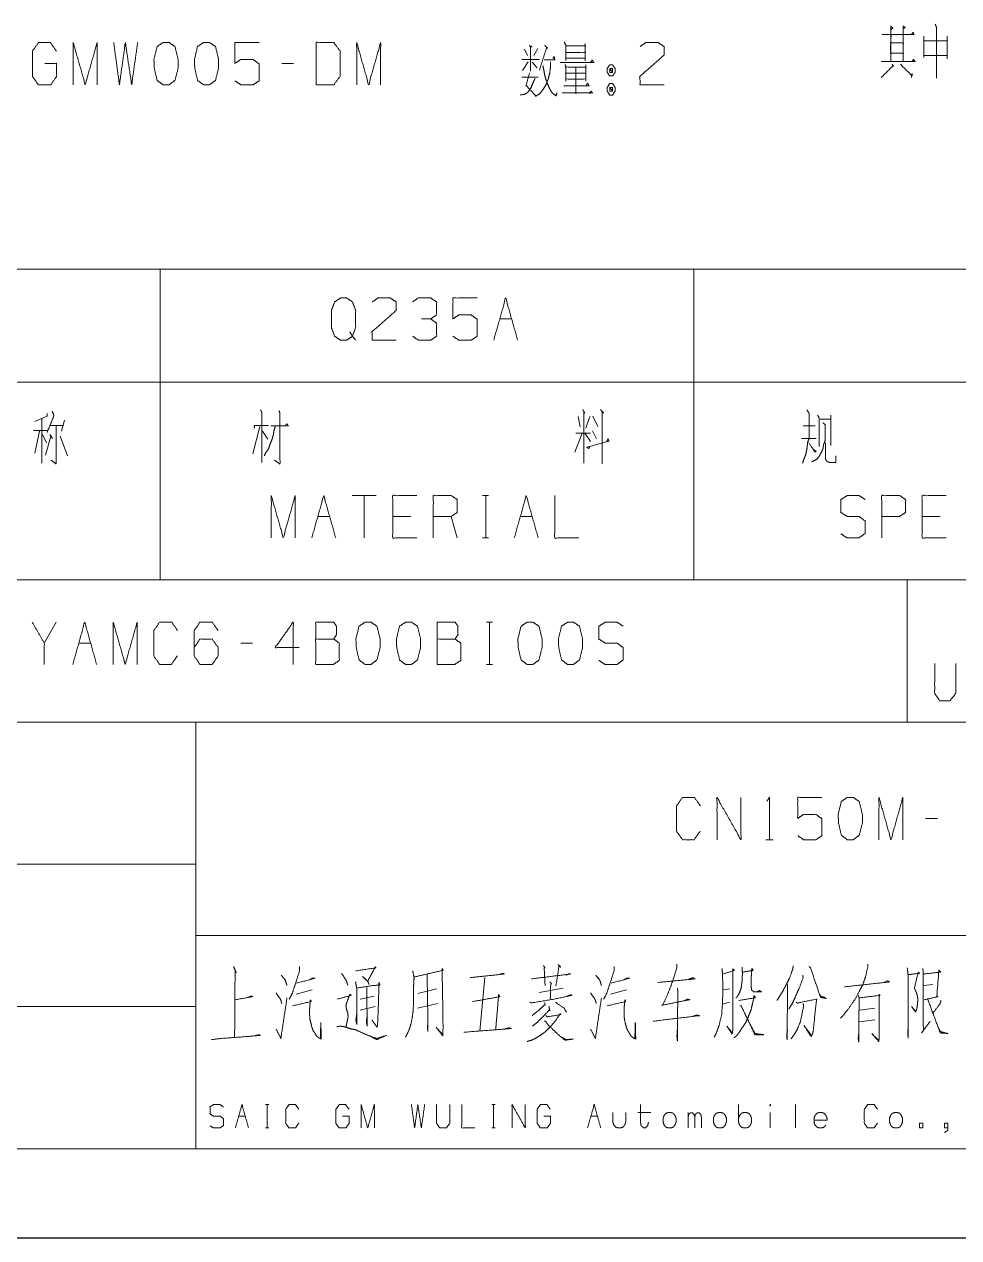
# Model space of a CAD drawing. Header units: millimetres. Extents: x 2210 to 79821, y -19430 to 2344.
# Drawn here: x 12582 to 12634.6, y 1492.8 to 1561.1 of the extents above; entities that cross this region are included whole.
import ezdxf

# ---------------------------------------------------------------- set-up
doc = ezdxf.new("R2010")
doc.units = ezdxf.units.MM
doc.layers.add('101', color=7, linetype='Continuous', true_color=0xffffff)

msp = doc.modelspace()

# ---------------------------------------------------------------- linework, layer by layer
msp.add_line((2209.782, 1492.822), (13049.157, 1492.822))
at = {"layer": '101', "color": 72, "linetype": 'Continuous', "lineweight": 18}
for p, q in [((12610.163, 1559.66), (12610.322, 1559.31)), ((12610.905, 1559.71), (12610.676, 1559.31)), ((12597.176, 1558.86), (12596.504, 1558.86)), ((12610.357, 1558.96), (12610.039, 1558.46)), ((12610.587, 1558.935), (12610.87, 1558.61)), ((12610.004, 1558.085), (12610.923, 1558.085)), ((12549.674, 1547.284), (12589.674, 1547.284)), ((12589.674, 1547.284), (12589.674, 1540.934)), ((12589.674, 1547.284), (12619.674, 1547.284)), ((12619.674, 1547.284), (12619.674, 1540.934)), ((12619.674, 1547.284), (12644.674, 1547.284)), ((12608.761, 1544.497), (12609.432, 1544.497)), ((12549.674, 1540.934), (12589.674, 1540.934)), ((12589.674, 1540.934), (12589.674, 1529.822)), ((12589.674, 1540.934), (12619.674, 1540.934)), ((12619.674, 1540.934), (12619.674, 1529.822)), ((12619.674, 1540.934), (12644.674, 1540.934)), ((12583.028, 1538.897), (12583.028, 1536.372)), ((12613.168, 1538.997), (12613.292, 1538.422)), ((12613.822, 1538.997), (12613.61, 1538.347)), ((12613.999, 1539.022), (12614.282, 1538.447)), ((12627.376, 1539.072), (12627.376, 1537.372)), ((12582.551, 1538.222), (12583.311, 1538.222)), ((12583.452, 1538.497), (12584.23, 1538.497)), ((12584.301, 1538.797), (12584.124, 1538.172)), ((12595.275, 1538.447), (12594.886, 1536.897)), ((12613.981, 1538.197), (12614.193, 1537.747)), ((12625.821, 1538.472), (12626.493, 1538.472)), ((12626.775, 1538.847), (12627.376, 1538.847)), ((12582.887, 1538.172), (12582.622, 1536.947)), ((12583.064, 1537.997), (12583.276, 1537.522)), ((12583.541, 1537.947), (12583.223, 1536.822)), ((12583.47, 1537.997), (12583.612, 1537.772)), ((12584.053, 1537.897), (12584.46, 1536.797)), ((12595.416, 1538.172), (12595.716, 1537.722)), ((12613.398, 1538.072), (12612.991, 1536.997)), ((12613.045, 1538.072), (12613.858, 1538.072)), ((12613.539, 1538.072), (12613.858, 1537.597)), ((12625.733, 1537.772), (12626.546, 1537.772)), ((12601.817, 1534.559), (12600.474, 1534.559)), ((12601.145, 1534.559), (12601.145, 1532.184)), ((12607.798, 1534.559), (12608.134, 1534.559)), ((12607.975, 1534.559), (12607.975, 1532.184)), ((12598.533, 1533.384), (12599.205, 1533.384)), ((12603.758, 1533.384), (12602.75, 1533.384)), ((12606.37, 1532.184), (12606.034, 1533.384)), ((12609.915, 1533.384), (12610.587, 1533.384)), ((12633.52, 1533.384), (12632.513, 1533.384)), ((12607.798, 1532.184), (12608.134, 1532.184)), ((12549.674, 1529.822), (12589.674, 1529.822)), ((12589.674, 1529.822), (12619.674, 1529.822)), ((12619.674, 1529.822), (12644.674, 1529.822)), ((12583.826, 1527.439), (12583.154, 1526.264)), ((12608.019, 1527.439), (12608.354, 1527.439)), ((12608.195, 1527.439), (12608.195, 1525.064)), ((12585.095, 1526.264), (12585.767, 1526.264)), ((12594.872, 1526.264), (12594.201, 1526.264)), ((12608.019, 1525.064), (12608.354, 1525.064)), ((12633.366, 1516.407), (12632.694, 1516.407)), ((12623.712, 1515.207), (12624.136, 1515.207)), ((12605.214, 1506.827), (12604.165, 1506.551)), ((12607.921, 1507.448), (12607.652, 1504.447)), ((12610.969, 1506.62), (12612.335, 1506.862)), ((12621.698, 1506.827), (12621.308, 1506.758)), ((12630.526, 1507.276), (12630.331, 1507.172)), ((12633.111, 1507.069), (12632.599, 1507)), ((12597.313, 1506.517), (12598.216, 1506.758)), ((12600.922, 1506.241), (12601.703, 1506.413)), ((12614.993, 1506.517), (12615.895, 1506.758)), ((12600.922, 1505.62), (12601.752, 1505.827)), ((12604.141, 1505.723), (12605.263, 1505.999)), ((12621.674, 1506.068), (12621.308, 1505.965)), ((12629.843, 1505.723), (12628.99, 1505.62)), ((12628.99, 1504.964), (12629.843, 1505.068)), ((12595.586, 1500.307), (12595.772, 1500.307)), ((12595.684, 1500.307), (12595.684, 1498.996)), ((12608.316, 1500.307), (12608.501, 1500.307)), ((12608.413, 1500.307), (12608.413, 1498.996)), ((12622.186, 1499.341), (12622.186, 1500.307)), ((12625.385, 1500.321), (12625.385, 1498.996)), ((12594.084, 1499.658), (12594.455, 1499.658)), ((12613.885, 1499.658), (12614.256, 1499.658)), ((12616.528, 1499.865), (12617.26, 1499.865)), ((12619.357, 1498.996), (12619.357, 1499.865)), ((12623.971, 1499.865), (12623.971, 1498.996)), ((12595.586, 1498.996), (12595.772, 1498.996)), ((12608.316, 1498.996), (12608.501, 1498.996))]:
    msp.add_line(p, q, dxfattribs=at)
at = {"layer": '101', "color": 133, "linetype": 'Continuous', "lineweight": 18}
for p, q in [((12541.674, 1529.822), (12721.674, 1529.822)), ((12631.674, 1529.822), (12631.674, 1521.822)), ((12541.674, 1521.822), (12721.674, 1521.822)), ((12591.674, 1521.822), (12591.674, 1497.822)), ((12541.674, 1513.822), (12591.674, 1513.822)), ((12591.674, 1509.822), (12700.674, 1509.822)), ((12541.674, 1505.822), (12591.674, 1505.822)), ((12331.674, 1497.822), (12721.674, 1497.822)), ((12541.674, 1497.822), (12721.674, 1497.822)), ((12306.674, 1492.822), (12726.674, 1492.822))]:
    msp.add_line(p, q, dxfattribs=at)
at = {"layer": '101', "color": 72, "linetype": 'Continuous', "lineweight": 18}
for points, knots in [([(12630.738, 1560.964), (12630.862, 1560.864), (12630.756, 1560.764), (12630.756, 1560.964), (12630.756, 1558.964), (12630.756, 1560.489), (12630.244, 1560.489), (12632.064, 1560.489), (12631.445, 1560.489), (12631.445, 1560.939), (12631.445, 1558.964), (12631.445, 1560.014), (12630.738, 1560.014), (12630.738, 1559.439), (12631.445, 1559.439), (12631.445, 1558.964), (12630.208, 1558.964), (12632.117, 1558.964), (12632.029, 1559.089), (12631.94, 1558.964)], [0, 0, 0.009717, 0.01862, 0.030835, 0.152988, 0.246129, 0.277435, 0.388626, 0.426409, 0.453893, 0.574519, 0.638649, 0.681831, 0.71695, 0.760132, 0.789143, 0.864711, 0.9813, 0.99065, 1, 1]), ([(12631.463, 1560.814), (12631.552, 1560.889), (12631.445, 1560.964)], [0, 0, 0.47157, 1, 1]), ([(12633.245, 1561.064), (12633.333, 1560.839), (12633.315, 1560.889), (12633.315, 1558.039), (12633.315, 1559.314), (12632.644, 1559.314), (12633.916, 1559.314), (12633.916, 1559.114), (12633.916, 1560.389), (12633.916, 1560.139), (12632.608, 1560.139), (12632.608, 1560.389), (12632.608, 1559.189)], [0, 0, 0.022285, 0.027175, 0.289921, 0.407465, 0.469386, 0.586709, 0.605148, 0.722692, 0.74574, 0.866322, 0.88937, 1, 1]), ([(12583.181, 1558.86), (12583.853, 1558.86), (12583.853, 1558.135), (12583.517, 1557.66), (12582.828, 1557.66), (12582.492, 1558.135), (12582.492, 1559.56), (12582.845, 1560.035), (12583.499, 1560.035), (12583.835, 1559.56)], [0, 0, 0.103295, 0.214796, 0.304262, 0.410275, 0.49974, 0.718896, 0.809956, 0.910534, 1, 1]), ([(12584.786, 1557.66), (12584.786, 1560.035), (12585.458, 1557.66), (12586.129, 1560.035), (12586.129, 1557.66)], [0, 0, 0.245192, 0.5, 0.754808, 1, 1]), ([(12587.062, 1560.035), (12587.381, 1557.66), (12587.716, 1560.035), (12588.07, 1557.66), (12588.406, 1560.035)], [0, 0, 0.249745, 0.499742, 0.750003, 1, 1]), ([(12590.17, 1557.66), (12590.505, 1557.91), (12590.682, 1558.61), (12590.682, 1559.085), (12590.505, 1559.81), (12590.17, 1560.035), (12589.834, 1560.035), (12589.498, 1559.81), (12589.321, 1559.085), (12589.339, 1558.61), (12589.498, 1557.91), (12589.834, 1557.66), (12590.17, 1557.66)], [0, 0, 0.067527, 0.183972, 0.260584, 0.380942, 0.446141, 0.500308, 0.565504, 0.685864, 0.762529, 0.878309, 0.945834, 1, 1]), ([(12592.446, 1557.66), (12592.782, 1557.91), (12592.959, 1558.61), (12592.959, 1559.085), (12592.782, 1559.81), (12592.446, 1560.035), (12592.11, 1560.035), (12591.774, 1559.81), (12591.598, 1559.085), (12591.615, 1558.61), (12591.774, 1557.91), (12592.11, 1557.66), (12592.446, 1557.66)], [0, 0, 0.067527, 0.183972, 0.260584, 0.380944, 0.446143, 0.500306, 0.565505, 0.685864, 0.762529, 0.87831, 0.945837, 1, 1]), ([(12593.874, 1557.885), (12594.21, 1557.66), (12594.899, 1557.66), (12595.235, 1557.885), (12595.235, 1558.835), (12594.899, 1559.085), (12594.21, 1559.085), (12593.874, 1558.86), (12593.874, 1560.035), (12595.235, 1560.035)], [0, 0, 0.062227, 0.168342, 0.230571, 0.376816, 0.441267, 0.547382, 0.609609, 0.79049, 1, 1]), ([(12598.445, 1557.66), (12599.435, 1557.66), (12599.788, 1558.135), (12599.788, 1559.56), (12599.435, 1560.035), (12598.445, 1560.035), (12598.445, 1557.66)], [0, 0, 0.142136, 0.227161, 0.43179, 0.516815, 0.658951, 1, 1]), ([(12600.721, 1557.66), (12600.721, 1560.035), (12601.393, 1557.66), (12602.065, 1560.035), (12602.065, 1557.66)], [0, 0, 0.245192, 0.5, 0.754808, 1, 1]), ([(12612.386, 1560.06), (12612.475, 1559.885), (12612.475, 1559.035), (12612.475, 1559.16), (12613.571, 1559.16), (12613.571, 1559.01), (12613.571, 1559.985), (12613.571, 1559.86), (12612.475, 1559.86), (12613.571, 1559.86), (12613.571, 1559.485), (12612.475, 1559.485)], [0, 0, 0.027307, 0.1457, 0.163111, 0.315748, 0.336641, 0.472445, 0.489856, 0.642493, 0.79513, 0.847363, 1, 1]), ([(12616.657, 1559.81), (12616.975, 1560.035), (12617.664, 1560.035), (12618, 1559.81), (12618, 1559.335), (12616.639, 1558.135), (12616.657, 1557.66), (12618, 1557.66)], [0, 0, 0.069691, 0.192976, 0.265274, 0.350227, 0.67474, 0.759752, 1, 1]), ([(12631.905, 1560.489), (12631.993, 1560.614), (12632.046, 1560.489)], [0, 0, 0.529947, 1, 1]), ([(12610.41, 1559.86), (12610.569, 1559.785), (12610.499, 1559.835), (12610.499, 1558.435), (12610.499, 1559.085), (12610.004, 1559.085), (12610.994, 1559.085)], [0, 0, 0.046313, 0.069117, 0.437817, 0.608999, 0.739332, 1, 1]), ([(12611.294, 1559.885), (12611.453, 1559.71), (12611.4, 1559.76), (12610.994, 1558.485)], [0, 0, 0.143532, 0.187763, 1, 1]), ([(12611.612, 1558.96), (12611.612, 1558.66), (12611.577, 1558.335), (12611.489, 1557.985), (12611.347, 1557.635), (12611.188, 1557.385), (12611.011, 1557.16), (12610.764, 1557.01)], [0, 0, 0.134098, 0.280225, 0.44158, 0.610312, 0.742764, 0.870658, 1, 1]), ([(12611.188, 1558.735), (12611.241, 1558.485), (12611.294, 1558.185), (12611.4, 1557.835), (12611.542, 1557.485), (12611.701, 1557.21), (12611.93, 1557.035), (12611.983, 1557.21)], [0, 0, 0.122115, 0.267689, 0.442436, 0.622811, 0.774617, 0.912627, 1, 1]), ([(12611.259, 1559.06), (12611.86, 1559.06), (12611.824, 1559.26), (12611.754, 1559.135)], [0, 0, 0.634143, 0.848463, 1, 1]), ([(12612.157, 1558.91), (12614.048, 1558.91), (12613.959, 1559.06), (12613.871, 1558.91)], [0, 0, 0.844514, 0.922255, 1, 1]), ([(12612.439, 1558.81), (12612.475, 1558.685), (12612.475, 1557.86), (12612.475, 1557.985), (12613.606, 1557.985), (12613.606, 1557.86), (12613.606, 1558.785), (12613.606, 1558.66), (12612.475, 1558.66), (12612.475, 1558.31), (12613.606, 1558.31), (12613.04, 1558.31), (12613.04, 1558.66), (12613.04, 1557.16), (12613.04, 1557.61), (12612.369, 1557.61), (12613.783, 1557.61), (12613.694, 1557.76), (12613.624, 1557.61)], [0, 0, 0.011506, 0.084582, 0.095654, 0.195851, 0.206923, 0.288856, 0.299928, 0.400126, 0.431127, 0.531325, 0.581424, 0.612426, 0.745291, 0.78515, 0.844642, 0.96989, 0.985312, 1, 1]), ([(12615.105, 1558.785), (12614.946, 1558.785), (12614.804, 1558.585), (12614.804, 1558.36), (12614.946, 1558.16), (12615.105, 1558.16), (12615.246, 1558.36), (12615.246, 1558.585), (12615.105, 1558.785)], [0, 0, 0.091013, 0.231147, 0.359873, 0.500007, 0.59102, 0.731147, 0.859873, 1, 1]), ([(12630.827, 1558.814), (12630.898, 1558.689), (12630.88, 1558.739), (12630.208, 1558.064)], [0, 0, 0.124998, 0.171156, 1, 1]), ([(12631.286, 1558.814), (12631.94, 1558.164), (12631.94, 1558.289), (12631.905, 1558.064)], [0, 0, 0.723286, 0.82134, 1, 1]), ([(12610.746, 1558.01), (12610.605, 1557.71), (12610.516, 1557.485), (12610.357, 1557.26), (12610.198, 1557.135), (12609.933, 1557.085)], [0, 0, 0.251052, 0.434043, 0.642634, 0.795771, 1, 1]), ([(12610.446, 1558.335), (12610.234, 1557.635), (12610.764, 1557.06)], [0, 0, 0.48324, 1, 1]), ([(12614.946, 1558.36), (12615.105, 1558.36), (12614.946, 1558.585), (12614.946, 1558.36)], [0, 0, 0.241164, 0.658904, 1, 1]), ([(12615.105, 1558.36), (12615.105, 1558.585), (12614.946, 1558.585)], [0, 0, 0.585813, 1, 1]), ([(12612.263, 1557.21), (12613.977, 1557.21), (12613.889, 1557.31), (12613.818, 1557.16)], [0, 0, 0.851381, 0.917656, 1, 1]), ([(12615.246, 1557.51), (12615.105, 1557.735), (12614.946, 1557.735), (12614.804, 1557.51), (12614.804, 1557.31), (12614.946, 1557.085), (12615.105, 1557.085), (12615.246, 1557.31), (12615.246, 1557.51)], [0, 0, 0.149195, 0.238509, 0.38771, 0.5, 0.649201, 0.738515, 0.88771, 1, 1]), ([(12614.946, 1557.51), (12614.946, 1557.31), (12615.105, 1557.31)], [0, 0, 0.556982, 1, 1]), ([(12615.105, 1557.51), (12614.946, 1557.51), (12615.105, 1557.31), (12615.105, 1557.51)], [0, 0, 0.25882, 0.6746, 1, 1]), ([(12606.131, 1543.522), (12606.467, 1543.297), (12607.156, 1543.297), (12607.492, 1543.522), (12607.492, 1544.472), (12607.156, 1544.722), (12606.467, 1544.722), (12606.131, 1544.497), (12606.131, 1545.672), (12607.492, 1545.672)], [0, 0, 0.062229, 0.168345, 0.230571, 0.376816, 0.441264, 0.547379, 0.609609, 0.79049, 1, 1]), ([(12600.326, 1543.772), (12600.486, 1543.522), (12600.15, 1543.297), (12599.814, 1543.297), (12599.478, 1543.522), (12599.301, 1543.997), (12599.301, 1544.972), (12599.478, 1545.447), (12599.814, 1545.672), (12600.15, 1545.672), (12600.486, 1545.447), (12600.662, 1544.972), (12600.662, 1544.022), (12600.486, 1543.522), (12600.662, 1543.297)], [0, 0, 0.043279, 0.102317, 0.151367, 0.210407, 0.284429, 0.426831, 0.500853, 0.559894, 0.608944, 0.667982, 0.742004, 0.880755, 0.958211, 1, 1]), ([(12601.595, 1545.447), (12601.914, 1545.672), (12602.603, 1545.672), (12602.939, 1545.447), (12602.939, 1544.972), (12601.578, 1543.772), (12601.595, 1543.297), (12602.939, 1543.297)], [0, 0, 0.069691, 0.192979, 0.265274, 0.350227, 0.674741, 0.759752, 1, 1]), ([(12604.879, 1544.497), (12605.215, 1544.722), (12605.215, 1545.447), (12604.879, 1545.672), (12604.19, 1545.672), (12603.854, 1545.447)], [0, 0, 0.153872, 0.429851, 0.583723, 0.846122, 1, 1]), ([(12603.872, 1543.522), (12604.19, 1543.297), (12604.879, 1543.297), (12605.215, 1543.522), (12605.215, 1544.247), (12604.879, 1544.497), (12604.367, 1544.497)], [0, 0, 0.124123, 0.34369, 0.472445, 0.703376, 0.836727, 1, 1]), ([(12583.311, 1539.172), (12583.311, 1539.022), (12582.622, 1538.722)], [0, 0, 0.166335, 1, 1]), ([(12583.612, 1539.297), (12583.7, 1539.047), (12583.311, 1538.097)], [0, 0, 0.205285, 1, 1]), ([(12595.31, 1539.372), (12595.381, 1539.272), (12595.381, 1536.422)], [0, 0, 0.041199, 1, 1]), ([(12596.353, 1539.347), (12596.406, 1539.197), (12596.406, 1536.347), (12596.105, 1536.547)], [0, 0, 0.047209, 0.892896, 1, 1]), ([(12613.433, 1539.397), (12613.539, 1539.197), (12613.486, 1539.272), (12613.486, 1536.372)], [0, 0, 0.070344, 0.098885, 1, 1]), ([(12614.423, 1539.397), (12614.6, 1539.197), (12614.529, 1539.272), (12614.529, 1536.347)], [0, 0, 0.081006, 0.11229, 1, 1]), ([(12626.033, 1539.372), (12626.157, 1539.172), (12626.157, 1537.822), (12626.068, 1537.522), (12626.033, 1537.197), (12625.962, 1536.847), (12625.874, 1536.647), (12625.786, 1536.372)], [0, 0, 0.076125, 0.513098, 0.614331, 0.720148, 0.835726, 0.906504, 1, 1]), ([(12626.634, 1539.072), (12626.722, 1538.922), (12626.722, 1537.322)], [0, 0, 0.098129, 1, 1]), ([(12583.824, 1538.497), (12583.824, 1536.347), (12583.541, 1536.547)], [0, 0, 0.861245, 1, 1]), ([(12594.974, 1538.347), (12594.956, 1538.497), (12595.769, 1538.497)], [0, 0, 0.156667, 1, 1]), ([(12596.141, 1538.447), (12596.07, 1538.197), (12596.035, 1537.972), (12595.964, 1537.722), (12595.858, 1537.472), (12595.769, 1537.197), (12595.628, 1536.997), (12595.522, 1536.797)], [0, 0, 0.146031, 0.274053, 0.420084, 0.572724, 0.735083, 0.872755, 1, 1]), ([(12595.893, 1538.472), (12596.883, 1538.472), (12596.795, 1538.597), (12596.689, 1538.472)], [0, 0, 0.757413, 0.874554, 1, 1]), ([(12626.934, 1538.647), (12627.058, 1538.547), (12627.058, 1537.672), (12626.97, 1537.422), (12626.934, 1537.197), (12626.864, 1537.022), (12626.722, 1536.772), (12626.581, 1536.597), (12626.298, 1536.447)], [0, 0, 0.062435, 0.405831, 0.509895, 0.599279, 0.673351, 0.786072, 0.874364, 1, 1]), ([(12613.822, 1537.322), (12613.769, 1537.197), (12613.663, 1537.272), (12614.9, 1537.622), (12614.847, 1537.747), (12614.777, 1537.597)], [0, 0, 0.073272, 0.143369, 0.837239, 0.91051, 1, 1]), ([(12626.139, 1537.522), (12626.493, 1536.997), (12626.546, 1537.047), (12626.404, 1537.147)], [0, 0, 0.720064, 0.802978, 1, 1]), ([(12627.076, 1537.522), (12627.076, 1536.597), (12627.164, 1536.472), (12627.306, 1536.422), (12627.659, 1536.422), (12627.659, 1536.797)], [0, 0, 0.472764, 0.551003, 0.627661, 0.808338, 1, 1]), ([(12595.921, 1532.184), (12595.921, 1534.559), (12596.592, 1532.184), (12597.264, 1534.559), (12597.264, 1532.184)], [0, 0, 0.245192, 0.5, 0.754808, 1, 1]), ([(12604.093, 1532.184), (12602.75, 1532.184), (12602.75, 1534.559), (12604.093, 1534.559)], [0, 0, 0.26539, 0.73461, 1, 1]), ([(12605.027, 1532.184), (12605.027, 1534.559), (12606.034, 1534.559), (12606.37, 1534.334), (12606.37, 1533.609), (12606.034, 1533.384), (12605.027, 1533.384)], [0, 0, 0.400952, 0.571034, 0.639278, 0.761674, 0.829918, 1, 1]), ([(12611.856, 1534.559), (12611.856, 1532.184), (12613.199, 1532.184)], [0, 0, 0.638733, 1, 1]), ([(12627.942, 1532.409), (12628.278, 1532.184), (12628.967, 1532.184), (12629.303, 1532.434), (12629.303, 1533.134), (12628.967, 1533.384), (12628.296, 1533.384), (12627.942, 1533.609), (12627.942, 1534.334), (12628.296, 1534.559), (12628.967, 1534.559), (12629.303, 1534.334)], [0, 0, 0.068037, 0.184055, 0.25452, 0.372335, 0.4428, 0.555844, 0.626371, 0.748393, 0.81892, 0.931964, 1, 1]), ([(12630.236, 1532.184), (12630.236, 1534.559), (12631.244, 1534.559), (12631.58, 1534.334), (12631.58, 1533.609), (12631.226, 1533.384), (12630.236, 1533.384)], [0, 0, 0.401147, 0.571311, 0.639588, 0.762044, 0.832821, 1, 1]), ([(12633.856, 1532.184), (12632.513, 1532.184), (12632.513, 1534.559), (12633.856, 1534.559)], [0, 0, 0.26539, 0.73461, 1, 1]), ([(12583.154, 1525.064), (12583.154, 1526.264), (12582.483, 1527.439)], [0, 0, 0.469958, 1, 1]), ([(12587.036, 1525.064), (12587.036, 1527.439), (12587.707, 1525.064), (12588.379, 1527.439), (12588.379, 1525.064)], [0, 0, 0.245192, 0.5, 0.754808, 1, 1]), ([(12590.638, 1525.539), (12590.302, 1525.064), (12589.648, 1525.064), (12589.312, 1525.539), (12589.312, 1526.964), (12589.648, 1527.439), (12590.319, 1527.439), (12590.655, 1526.964)], [0, 0, 0.114567, 0.243366, 0.357935, 0.638584, 0.753154, 0.885433, 1, 1]), ([(12591.588, 1526.014), (12591.907, 1526.489), (12592.596, 1526.489), (12592.932, 1526.014), (12592.932, 1525.539), (12592.596, 1525.064), (12591.907, 1525.064), (12591.588, 1525.539), (12591.588, 1526.964), (12591.907, 1527.439), (12592.596, 1527.439), (12592.932, 1526.964)], [0, 0, 0.076964, 0.169762, 0.248074, 0.312019, 0.39033, 0.483128, 0.560092, 0.751927, 0.828891, 0.921688, 1, 1]), ([(12597.485, 1526.014), (12596.141, 1526.014), (12597.149, 1527.439), (12597.149, 1525.064)], [0, 0, 0.245869, 0.565294, 1, 1]), ([(12598.418, 1526.489), (12598.418, 1527.439), (12599.425, 1527.439), (12599.584, 1527.214), (12599.584, 1526.739), (12599.425, 1526.489), (12598.418, 1526.489), (12598.418, 1525.064), (12599.408, 1525.064), (12599.744, 1525.289), (12599.744, 1526.264), (12599.425, 1526.489)], [0, 0, 0.115917, 0.238845, 0.272468, 0.330427, 0.366583, 0.489512, 0.663388, 0.78416, 0.833484, 0.952452, 1, 1]), ([(12601.525, 1525.064), (12601.861, 1525.314), (12602.038, 1526.014), (12602.038, 1526.489), (12601.861, 1527.214), (12601.525, 1527.439), (12601.189, 1527.439), (12600.853, 1527.214), (12600.677, 1526.489), (12600.694, 1526.014), (12600.853, 1525.314), (12601.189, 1525.064), (12601.525, 1525.064)], [0, 0, 0.067524, 0.18397, 0.260583, 0.380943, 0.446139, 0.500306, 0.565503, 0.685862, 0.762528, 0.878309, 0.945833, 1, 1]), ([(12603.802, 1525.064), (12604.137, 1525.314), (12604.314, 1526.014), (12604.314, 1526.489), (12604.137, 1527.214), (12603.802, 1527.439), (12603.466, 1527.439), (12603.13, 1527.214), (12602.953, 1526.489), (12602.971, 1526.014), (12603.13, 1525.314), (12603.466, 1525.064), (12603.802, 1525.064)], [0, 0, 0.067527, 0.183972, 0.260584, 0.380943, 0.446142, 0.500305, 0.565504, 0.685864, 0.762529, 0.87831, 0.945837, 1, 1]), ([(12605.247, 1526.489), (12605.247, 1527.439), (12606.255, 1527.439), (12606.414, 1527.214), (12606.414, 1526.739), (12606.255, 1526.489), (12605.247, 1526.489), (12605.247, 1525.064), (12606.237, 1525.064), (12606.573, 1525.289), (12606.573, 1526.264), (12606.255, 1526.489)], [0, 0, 0.115917, 0.238845, 0.272468, 0.330427, 0.366583, 0.489512, 0.663388, 0.78416, 0.833484, 0.952452, 1, 1]), ([(12610.631, 1525.064), (12610.967, 1525.314), (12611.144, 1526.014), (12611.144, 1526.489), (12610.967, 1527.214), (12610.631, 1527.439), (12610.295, 1527.439), (12609.959, 1527.214), (12609.783, 1526.489), (12609.8, 1526.014), (12609.959, 1525.314), (12610.295, 1525.064), (12610.631, 1525.064)], [0, 0, 0.067524, 0.18397, 0.260583, 0.380943, 0.446139, 0.500306, 0.565503, 0.685862, 0.762528, 0.878309, 0.945833, 1, 1]), ([(12612.907, 1525.064), (12613.243, 1525.314), (12613.42, 1526.014), (12613.42, 1526.489), (12613.243, 1527.214), (12612.907, 1527.439), (12612.572, 1527.439), (12612.236, 1527.214), (12612.059, 1526.489), (12612.077, 1526.014), (12612.236, 1525.314), (12612.572, 1525.064), (12612.907, 1525.064)], [0, 0, 0.067524, 0.18397, 0.260583, 0.380943, 0.446139, 0.500306, 0.565503, 0.685862, 0.762528, 0.878309, 0.945833, 1, 1]), ([(12614.336, 1525.289), (12614.671, 1525.064), (12615.361, 1525.064), (12615.697, 1525.314), (12615.697, 1526.014), (12615.361, 1526.264), (12614.689, 1526.264), (12614.336, 1526.489), (12614.336, 1527.214), (12614.689, 1527.439), (12615.361, 1527.439), (12615.697, 1527.214)], [0, 0, 0.068037, 0.184056, 0.254519, 0.372335, 0.442798, 0.555842, 0.62637, 0.748394, 0.818922, 0.931966, 1, 1]), ([(12633.212, 1525.121), (12633.212, 1523.443), (12633.493, 1523.023), (12634.087, 1523.023), (12634.399, 1523.443), (12634.399, 1525.121)], [0, 0, 0.337151, 0.438599, 0.557782, 0.662849, 1, 1]), ([(12620.025, 1515.682), (12619.689, 1515.207), (12619.035, 1515.207), (12618.7, 1515.682), (12618.7, 1517.107), (12619.035, 1517.582), (12619.707, 1517.582), (12620.043, 1517.107)], [0, 0, 0.114569, 0.243367, 0.357936, 0.638583, 0.753153, 0.885431, 1, 1]), ([(12620.976, 1515.207), (12620.976, 1517.582), (12622.319, 1515.207), (12622.319, 1517.582)], [0, 0, 0.317574, 0.682426, 1, 1]), ([(12623.783, 1517.382), (12623.924, 1517.582), (12623.924, 1515.207)], [0, 0, 0.093491, 1, 1]), ([(12625.511, 1515.432), (12625.847, 1515.207), (12626.536, 1515.207), (12626.872, 1515.432), (12626.872, 1516.382), (12626.536, 1516.632), (12625.847, 1516.632), (12625.511, 1516.407), (12625.511, 1517.582), (12626.872, 1517.582)], [0, 0, 0.062229, 0.168345, 0.230571, 0.376816, 0.441264, 0.547379, 0.609609, 0.79049, 1, 1]), ([(12628.636, 1515.207), (12628.972, 1515.457), (12629.149, 1516.157), (12629.149, 1516.632), (12628.972, 1517.357), (12628.636, 1517.582), (12628.3, 1517.582), (12627.965, 1517.357), (12627.788, 1516.632), (12627.805, 1516.157), (12627.965, 1515.457), (12628.3, 1515.207), (12628.636, 1515.207)], [0, 0, 0.067527, 0.183972, 0.260584, 0.380943, 0.446142, 0.500305, 0.565504, 0.685864, 0.762529, 0.87831, 0.945837, 1, 1]), ([(12630.082, 1515.207), (12630.082, 1517.582), (12630.754, 1515.207), (12631.425, 1517.582), (12631.425, 1515.207)], [0, 0, 0.245192, 0.5, 0.754808, 1, 1]), ([(12612.042, 1508.207), (12612.188, 1508.035), (12612.091, 1508.104), (12611.92, 1506.965)], [0, 0, 0.151118, 0.230947, 1, 1]), ([(12618.724, 1508.207), (12618.724, 1508), (12618.406, 1507.034), (12618.187, 1506.482), (12617.919, 1505.896), (12617.87, 1505.896), (12619.431, 1506.206), (12619.333, 1506.241), (12619.114, 1506.137)], [0, 0, 0.046524, 0.275032, 0.408545, 0.553501, 0.564465, 0.92219, 0.945453, 1, 1]), ([(12629.453, 1508.207), (12629.453, 1508.035), (12629.307, 1507.448), (12629.16, 1507.034), (12629.014, 1506.758), (12628.746, 1506.241), (12628.355, 1505.689), (12628.087, 1505.344), (12627.916, 1505.171)], [0, 0, 0.049752, 0.224095, 0.350741, 0.440842, 0.608969, 0.803946, 0.929998, 1, 1]), ([(12593.802, 1508.069), (12593.948, 1507.724), (12593.899, 1507.828), (12593.875, 1507.103), (12593.875, 1505.068), (12593.85, 1504.102)], [0, 0, 0.088891, 0.116032, 0.287978, 0.770794, 1, 1]), ([(12596.484, 1507.586), (12596.703, 1507.31), (12596.752, 1507.172), (12596.801, 1507)], [0, 0, 0.519919, 0.73571, 1, 1]), ([(12597.508, 1508.069), (12597.508, 1507.828), (12597.264, 1507.069), (12597.094, 1506.551), (12596.923, 1506.241)], [0, 0, 0.124612, 0.535976, 0.817159, 1, 1]), ([(12599.873, 1507.69), (12600.142, 1507.276), (12600.215, 1507.034)], [0, 0, 0.661595, 1, 1]), ([(12600.678, 1507.828), (12601.8, 1508), (12601.776, 1508.069), (12601.337, 1507.241), (12601.044, 1507.517), (12601.361, 1507.207), (12601.41, 1507.069)], [0, 0, 0.361753, 0.385074, 0.683733, 0.811934, 0.953357, 1, 1]), ([(12603.873, 1507.828), (12603.946, 1507.414), (12603.921, 1507), (12603.921, 1506.275), (12603.897, 1505.62), (12603.848, 1505.24), (12603.775, 1504.861), (12603.653, 1504.481), (12603.556, 1504.274), (12603.458, 1504.102)], [0, 0, 0.110336, 0.219176, 0.409317, 0.581468, 0.681885, 0.783317, 0.887931, 0.947989, 1, 1]), ([(12603.946, 1507.483), (12605.58, 1507.862), (12605.531, 1507.966), (12605.531, 1507.448), (12605.556, 1506.034), (12605.556, 1505.206), (12605.58, 1504.688), (12605.556, 1504.343), (12605.556, 1504.171), (12605.19, 1504.654), (12605.531, 1504.274)], [0, 0, 0.250211, 0.267275, 0.344454, 0.55544, 0.678925, 0.756189, 0.80777, 0.833496, 0.923863, 1, 1]), ([(12604.678, 1507.621), (12604.726, 1504.895), (12604.726, 1504.412), (12604.702, 1504.619), (12604.726, 1505.033)], [0, 0, 0.711345, 0.837386, 0.891777, 1, 1]), ([(12607.091, 1507.448), (12609.018, 1507.655), (12608.921, 1507.69), (12608.75, 1507.621)], [0, 0, 0.870762, 0.917258, 1, 1]), ([(12610.554, 1507.379), (12612.749, 1507.655), (12612.627, 1507.655), (12612.481, 1507.586)], [0, 0, 0.886329, 0.935184, 1, 1]), ([(12611.213, 1508.138), (12611.31, 1508), (12611.262, 1508), (12611.31, 1507)], [0, 0, 0.138589, 0.178592, 1, 1]), ([(12614.163, 1507.586), (12614.383, 1507.31), (12614.432, 1507.172), (12614.48, 1507)], [0, 0, 0.519919, 0.73571, 1, 1]), ([(12615.188, 1508.069), (12615.188, 1507.828), (12614.944, 1507.069), (12614.773, 1506.551), (12614.602, 1506.241)], [0, 0, 0.124612, 0.535976, 0.817159, 1, 1]), ([(12621.259, 1507.966), (12621.284, 1507.69), (12621.308, 1506.827), (12621.284, 1505.999), (12621.235, 1505.344), (12621.089, 1504.757), (12620.942, 1504.343), (12620.82, 1504.102)], [0, 0, 0.070329, 0.28934, 0.499598, 0.66644, 0.819873, 0.931329, 1, 1]), ([(12621.333, 1507.655), (12621.967, 1507.862), (12621.869, 1507.931), (12621.869, 1504.585), (12621.845, 1504.343), (12621.82, 1504.274), (12621.528, 1504.723), (12621.82, 1504.343)], [0, 0, 0.122094, 0.143965, 0.756447, 0.800872, 0.814266, 0.912285, 1, 1]), ([(12622.381, 1508.035), (12622.406, 1507.69), (12622.381, 1507.241), (12622.333, 1506.862), (12622.235, 1506.586), (12622.113, 1506.379), (12622.04, 1506.31)], [0, 0, 0.190955, 0.438946, 0.650198, 0.811822, 0.94447, 1, 1]), ([(12622.43, 1507.759), (12623.016, 1507.862), (12622.942, 1507.966), (12622.894, 1507.448), (12622.894, 1507), (12622.918, 1506.758), (12623.04, 1506.655), (12623.479, 1506.655), (12623.381, 1506.724), (12623.211, 1506.655)], [0, 0, 0.209703, 0.254415, 0.437769, 0.595975, 0.681595, 0.738019, 0.892888, 0.935041, 1, 1]), ([(12625.259, 1508.104), (12625.234, 1507.931), (12625.064, 1507.448), (12624.893, 1507.103), (12624.673, 1506.689), (12624.503, 1506.413), (12624.356, 1506.172)], [0, 0, 0.081145, 0.319756, 0.499049, 0.717311, 0.868474, 1, 1]), ([(12625.795, 1507.586), (12625.82, 1507.448), (12625.6, 1506.862), (12625.503, 1506.655), (12625.356, 1506.31), (12625.21, 1505.999), (12625.015, 1505.689)], [0, 0, 0.067376, 0.36846, 0.478481, 0.658656, 0.823687, 1, 1]), ([(12626.161, 1508.069), (12626.234, 1508), (12626.795, 1506.344), (12627.137, 1506.275), (12626.82, 1506.413), (12626.722, 1506.551)], [0, 0, 0.037082, 0.681737, 0.810185, 0.937687, 1, 1]), ([(12631.672, 1508), (12631.721, 1507.586), (12631.721, 1504.067), (12631.696, 1504.343), (12631.721, 1504.654)], [0, 0, 0.092137, 0.86992, 0.931161, 1, 1]), ([(12631.745, 1507.621), (12632.355, 1507.69), (12632.282, 1507.759), (12632.087, 1506.896), (12632.087, 1506.827), (12632.135, 1506.724), (12632.208, 1506.551), (12632.257, 1506.31), (12632.257, 1506.103), (12632.233, 1505.861), (12632.208, 1505.689), (12632.135, 1505.516), (12631.916, 1505.827), (12632.135, 1505.551)], [0, 0, 0.163216, 0.189965, 0.42515, 0.443501, 0.473931, 0.523766, 0.589292, 0.644345, 0.7089, 0.755234, 0.805069, 0.906205, 1, 1]), ([(12632.55, 1507.966), (12632.574, 1507.655), (12632.574, 1504.481), (12632.477, 1504.343), (12632.965, 1504.999)], [0, 0, 0.069653, 0.779472, 0.817267, 1, 1]), ([(12632.599, 1507.655), (12633.55, 1507.759), (12633.452, 1507.862), (12633.33, 1506.379), (12633.404, 1506.379), (12632.623, 1506.206)], [0, 0, 0.276542, 0.317649, 0.747834, 0.768982, 1, 1]), ([(12597.338, 1507.138), (12598.386, 1507.414), (12598.216, 1507.414), (12598.045, 1507.31)], [0, 0, 0.745411, 0.862774, 1, 1]), ([(12600.654, 1507.207), (12600.727, 1506.827), (12600.727, 1504.826), (12600.678, 1505.068), (12600.727, 1505.413)], [0, 0, 0.129595, 0.800553, 0.883167, 1, 1]), ([(12600.727, 1506.862), (12601.605, 1507), (12602.02, 1507.034), (12601.971, 1507.172), (12601.947, 1506.103), (12601.922, 1505.447), (12601.898, 1504.895), (12601.874, 1504.654), (12601.581, 1505.068)], [0, 0, 0.19844, 0.29133, 0.324006, 0.56283, 0.709269, 0.832622, 0.88681, 1, 1]), ([(12601.288, 1506.896), (12601.288, 1506.034), (12601.312, 1505.206), (12601.312, 1504.723), (12601.264, 1504.964), (12601.312, 1505.378)], [0, 0, 0.304008, 0.595981, 0.766226, 0.853067, 1, 1]), ([(12611.579, 1507.207), (12611.676, 1507.103), (12611.627, 1507.069), (12611.603, 1506.241)], [0, 0, 0.138047, 0.196037, 1, 1]), ([(12615.017, 1507.138), (12616.066, 1507.414), (12615.895, 1507.414), (12615.724, 1507.31)], [0, 0, 0.745418, 0.86277, 1, 1]), ([(12617.65, 1507.172), (12619.724, 1507.379), (12619.626, 1507.448), (12619.358, 1507.345)], [0, 0, 0.836554, 0.884532, 1, 1]), ([(12618.748, 1506.862), (12618.772, 1506.689), (12618.748, 1503.895), (12618.724, 1504.171), (12618.748, 1504.516)], [0, 0, 0.048504, 0.826565, 0.903707, 1, 1]), ([(12624.942, 1507.069), (12624.917, 1503.964), (12624.893, 1504.24), (12624.942, 1504.516)], [0, 0, 0.847819, 0.923473, 1, 1]), ([(12628.136, 1506.931), (12630.673, 1507.207), (12630.526, 1507.276)], [0, 0, 0.940373, 1, 1]), ([(12593.899, 1506.206), (12594.875, 1506.379), (12594.802, 1506.413), (12594.631, 1506.344)], [0, 0, 0.788943, 0.853361, 1, 1]), ([(12596.191, 1506.586), (12596.411, 1506.275), (12596.459, 1506.172), (12596.508, 1505.999)], [0, 0, 0.564231, 0.734008, 1, 1]), ([(12596.191, 1504.55), (12596.459, 1504.033), (12596.801, 1506.31)], [0, 0, 0.202025, 1, 1]), ([(12597.118, 1505.861), (12598.167, 1506.103), (12598.118, 1506.206), (12598.094, 1505.965), (12598.069, 1505.62), (12598.069, 1505.378), (12598.094, 1505.102), (12598.191, 1504.688), (12598.264, 1504.481), (12598.362, 1504.343), (12598.46, 1504.171), (12598.582, 1504.067), (12598.728, 1503.998), (12598.704, 1504.93), (12598.679, 1504.067)], [0, 0, 0.198341, 0.219427, 0.264158, 0.327895, 0.3724, 0.423461, 0.501845, 0.542306, 0.573453, 0.609975, 0.639452, 0.669269, 0.84099, 1, 1]), ([(12599.629, 1506.241), (12600.41, 1506.448), (12600.337, 1506.517), (12600.264, 1506.31), (12600.142, 1505.999), (12600.117, 1505.861), (12600.142, 1505.689), (12600.215, 1505.482), (12600.239, 1505.24), (12600.166, 1504.895), (12600.117, 1504.688)], [0, 0, 0.288064, 0.323943, 0.402265, 0.521269, 0.571261, 0.63341, 0.711732, 0.798322, 0.924133, 1, 1]), ([(12607.238, 1506.103), (12608.775, 1506.379), (12608.701, 1506.482), (12608.531, 1504.516)], [0, 0, 0.426351, 0.460965, 1, 1]), ([(12610.457, 1506.068), (12610.53, 1506.034), (12610.579, 1506.034), (12611.823, 1506.241), (12612.823, 1506.448), (12612.749, 1506.482), (12612.579, 1506.413)], [0, 0, 0.030219, 0.048442, 0.519512, 0.900991, 0.93121, 1, 1]), ([(12613.871, 1506.586), (12614.09, 1506.275), (12614.139, 1506.172), (12614.188, 1505.999)], [0, 0, 0.564239, 0.734012, 1, 1]), ([(12613.871, 1504.55), (12614.139, 1504.033), (12614.48, 1506.31)], [0, 0, 0.202027, 1, 1]), ([(12614.797, 1505.861), (12615.846, 1506.103), (12615.797, 1506.206), (12615.773, 1505.965), (12615.749, 1505.62), (12615.749, 1505.378), (12615.773, 1505.102), (12615.871, 1504.688), (12615.944, 1504.481), (12616.041, 1504.343), (12616.139, 1504.171), (12616.261, 1504.067), (12616.407, 1503.998), (12616.383, 1504.93), (12616.358, 1504.067)], [0, 0, 0.198341, 0.219426, 0.264158, 0.327895, 0.3724, 0.423461, 0.501845, 0.542305, 0.57345, 0.609972, 0.639449, 0.66927, 0.84099, 1, 1]), ([(12622.211, 1506.172), (12623.138, 1506.31), (12623.064, 1506.448), (12622.991, 1506.068), (12622.894, 1505.654), (12622.796, 1505.413), (12622.698, 1505.137), (12622.552, 1504.861), (12622.357, 1504.585), (12622.211, 1504.343), (12622.064, 1504.171), (12621.942, 1504.067)], [0, 0, 0.248088, 0.28944, 0.391759, 0.504363, 0.573317, 0.650816, 0.73352, 0.823008, 0.897766, 0.957654, 1, 1]), ([(12625.429, 1506.068), (12625.503, 1505.999), (12625.551, 1506.034), (12626.576, 1506.241), (12626.429, 1504.895), (12626.381, 1504.412), (12626.308, 1504.205), (12626.259, 1504.136), (12625.868, 1504.757), (12626.283, 1504.205)], [0, 0, 0.021075, 0.033595, 0.252602, 0.536206, 0.63793, 0.683936, 0.701643, 0.855333, 1, 1]), ([(12628.917, 1506.448), (12628.965, 1506.31), (12628.941, 1504.033), (12628.941, 1503.826), (12628.917, 1504.033), (12628.941, 1504.274)], [0, 0, 0.047497, 0.786427, 0.853598, 0.921235, 1, 1]), ([(12628.965, 1506.31), (12630.087, 1506.448), (12630.087, 1506.517), (12630.136, 1506.448), (12630.087, 1506.413), (12630.087, 1503.998), (12630.063, 1503.86), (12629.673, 1504.309), (12630.063, 1503.929)], [0, 0, 0.224398, 0.238094, 0.254868, 0.266729, 0.746112, 0.77393, 0.891944, 1, 1]), ([(12632.818, 1506.241), (12633.526, 1504.343), (12633.965, 1504.309), (12633.526, 1504.412), (12633.428, 1504.619)], [0, 0, 0.643821, 0.783835, 0.927246, 1, 1]), ([(12633.574, 1506.172), (12633.501, 1505.965), (12633.087, 1505.413)], [0, 0, 0.241282, 1, 1]), ([(12611.359, 1505.309), (12611.432, 1505.24), (12612.213, 1505.378), (12612.164, 1505.413), (12611.871, 1504.999), (12611.701, 1504.792), (12611.505, 1504.585), (12611.286, 1504.378), (12611.042, 1504.205), (12610.774, 1504.033), (12610.554, 1503.929), (12610.31, 1503.86)], [0, 0, 0.029336, 0.260529, 0.277957, 0.425844, 0.50411, 0.587085, 0.675092, 0.762231, 0.855274, 0.926064, 1, 1]), ([(12611.286, 1506.034), (12611.31, 1505.896), (12611.262, 1505.896), (12610.969, 1505.62), (12610.579, 1505.309)], [0, 0, 0.128573, 0.17333, 0.54243, 1, 1]), ([(12611.53, 1505.827), (12611.579, 1505.585), (12611.53, 1505.62), (12611.188, 1505.24), (12610.896, 1504.964), (12610.603, 1504.723)], [0, 0, 0.154138, 0.191518, 0.510905, 0.762591, 1, 1]), ([(12611.896, 1506.068), (12612.384, 1505.723), (12612.506, 1505.516)], [0, 0, 0.713213, 1, 1]), ([(12622.259, 1505.861), (12622.333, 1505.861), (12623.113, 1504.24), (12623.601, 1504.24), (12623.113, 1504.309), (12622.82, 1504.861)], [0, 0, 0.021039, 0.538448, 0.678706, 0.82036, 1, 1]), ([(12625.82, 1505.999), (12625.844, 1505.861), (12625.673, 1504.999), (12625.478, 1504.516), (12625.307, 1504.24), (12625.137, 1503.998)], [0, 0, 0.064861, 0.471802, 0.712904, 0.863112, 1, 1]), ([(12611.262, 1504.999), (12611.335, 1504.999), (12611.481, 1504.792), (12612.018, 1504.274), (12612.432, 1503.929), (12612.896, 1503.998), (12612.457, 1503.964), (12612.262, 1504.102)], [0, 0, 0.026517, 0.118384, 0.388536, 0.584008, 0.7538, 0.913392, 1, 1]), ([(12617.382, 1504.999), (12619.968, 1505.309), (12619.846, 1505.344), (12619.626, 1505.275)], [0, 0, 0.879479, 0.922284, 1, 1]), ([(12592.558, 1503.964), (12593.143, 1504.033), (12594.558, 1504.136), (12595.314, 1504.205), (12595.241, 1504.24), (12594.972, 1504.171)], [0, 0, 0.188617, 0.642502, 0.885462, 0.911348, 1, 1]), ([(12599.605, 1504.688), (12599.8, 1504.723), (12600.02, 1504.688), (12600.337, 1504.585), (12600.654, 1504.516), (12601.117, 1504.309), (12601.532, 1504.136), (12601.849, 1503.964), (12602.41, 1504.205), (12601.849, 1504.033), (12601.581, 1504.102)], [0, 0, 0.051192, 0.108601, 0.194771, 0.278606, 0.409731, 0.525759, 0.619013, 0.776803, 0.92843, 1, 1]), ([(12606.75, 1504.378), (12609.409, 1504.585), (12609.287, 1504.619), (12609.067, 1504.585)], [0, 0, 0.884285, 0.926313, 1, 1]), ([(12592.475, 1499.12), (12592.66, 1498.996), (12593.041, 1498.996), (12593.226, 1499.134), (12593.226, 1499.52), (12593.041, 1499.658), (12592.67, 1499.658), (12592.475, 1499.782), (12592.475, 1500.183), (12592.67, 1500.307), (12593.041, 1500.307), (12593.226, 1500.183)], [0, 0, 0.068034, 0.184057, 0.25452, 0.372334, 0.442797, 0.555846, 0.626371, 0.748393, 0.818918, 0.931966, 1, 1]), ([(12597.459, 1499.258), (12597.274, 1498.996), (12596.913, 1498.996), (12596.728, 1499.258), (12596.728, 1500.045), (12596.913, 1500.307), (12597.284, 1500.307), (12597.469, 1500.045)], [0, 0, 0.114569, 0.243366, 0.357935, 0.638584, 0.753153, 0.885431, 1, 1]), ([(12599.927, 1499.658), (12600.298, 1499.658), (12600.298, 1499.258), (12600.112, 1498.996), (12599.732, 1498.996), (12599.547, 1499.258), (12599.547, 1500.045), (12599.742, 1500.307), (12600.103, 1500.307), (12600.288, 1500.045)], [0, 0, 0.103295, 0.214796, 0.304261, 0.410274, 0.49974, 0.718896, 0.809958, 0.910535, 1, 1]), ([(12600.971, 1498.996), (12600.971, 1500.307), (12601.341, 1498.996), (12601.712, 1500.307), (12601.712, 1498.996)], [0, 0, 0.245192, 0.5, 0.754808, 1, 1]), ([(12603.799, 1500.307), (12603.975, 1498.996), (12604.16, 1500.307), (12604.355, 1498.996), (12604.541, 1500.307)], [0, 0, 0.249746, 0.499742, 0.750003, 1, 1]), ([(12605.214, 1500.307), (12605.214, 1499.258), (12605.389, 1498.996), (12605.76, 1498.996), (12605.955, 1499.258), (12605.955, 1500.307)], [0, 0, 0.337152, 0.438599, 0.557781, 0.662848, 1, 1]), ([(12606.628, 1500.307), (12606.628, 1498.996), (12607.37, 1498.996)], [0, 0, 0.638735, 1, 1]), ([(12609.457, 1498.996), (12609.457, 1500.307), (12610.198, 1498.996), (12610.198, 1500.307)], [0, 0, 0.317574, 0.682426, 1, 1]), ([(12611.242, 1499.658), (12611.613, 1499.658), (12611.613, 1499.258), (12611.427, 1498.996), (12611.047, 1498.996), (12610.861, 1499.258), (12610.861, 1500.045), (12611.056, 1500.307), (12611.417, 1500.307), (12611.603, 1500.045)], [0, 0, 0.103295, 0.214796, 0.304261, 0.410274, 0.49974, 0.718896, 0.809958, 0.910535, 1, 1]), ([(12613.7, 1498.996), (12614.071, 1500.307), (12614.441, 1498.996)], [0, 0, 0.500001, 1, 1]), ([(12617.124, 1499.313), (12617.075, 1499.12), (12616.968, 1499.01), (12616.831, 1499.01), (12616.714, 1499.12), (12616.675, 1499.313), (12616.675, 1500.321)], [0, 0, 0.107406, 0.190396, 0.26402, 0.350759, 0.456999, 1, 1]), ([(12623.971, 1500.224), (12623.99, 1500.279), (12623.971, 1500.321), (12623.951, 1500.279), (12623.971, 1500.224)], [0, 0, 0.280627, 0.5, 0.719373, 1, 1]), ([(12629.989, 1499.258), (12629.804, 1498.996), (12629.443, 1498.996), (12629.258, 1499.258), (12629.258, 1500.045), (12629.443, 1500.307), (12629.814, 1500.307), (12629.999, 1500.045)], [0, 0, 0.114567, 0.24337, 0.357937, 0.638582, 0.753149, 0.885433, 1, 1]), ([(12615.114, 1499.865), (12615.114, 1499.341), (12615.173, 1499.161), (12615.28, 1499.037), (12615.417, 1498.996), (12615.543, 1498.996), (12615.68, 1499.037), (12615.787, 1499.161), (12615.846, 1499.341), (12615.846, 1499.865)], [0, 0, 0.242016, 0.329107, 0.404862, 0.470732, 0.529268, 0.595138, 0.670893, 0.757984, 1, 1]), ([(12618.001, 1499.161), (12618.109, 1499.037), (12618.245, 1498.996), (12618.372, 1498.996), (12618.509, 1499.037), (12618.616, 1499.161), (12618.675, 1499.341), (12618.675, 1499.534), (12618.616, 1499.7), (12618.509, 1499.824), (12618.372, 1499.865), (12618.245, 1499.865), (12618.109, 1499.824), (12618.001, 1499.7), (12617.943, 1499.534), (12617.943, 1499.341), (12618.001, 1499.161)], [0, 0, 0.063224, 0.118198, 0.167051, 0.222025, 0.285248, 0.357933, 0.432348, 0.5, 0.563224, 0.618198, 0.667051, 0.722025, 0.785248, 0.8529, 0.927315, 1, 1]), ([(12619.357, 1499.603), (12619.386, 1499.755), (12619.484, 1499.851), (12619.591, 1499.851), (12619.689, 1499.755), (12619.728, 1499.603), (12619.728, 1498.996)], [0, 0, 0.118877, 0.224452, 0.306993, 0.412569, 0.533091, 1, 1]), ([(12619.728, 1499.603), (12619.757, 1499.755), (12619.855, 1499.851), (12619.972, 1499.851), (12620.06, 1499.755), (12620.099, 1499.603), (12620.099, 1498.996)], [0, 0, 0.118605, 0.223938, 0.31376, 0.413913, 0.53416, 1, 1]), ([(12620.83, 1499.161), (12620.937, 1499.037), (12621.074, 1498.996), (12621.201, 1498.996), (12621.337, 1499.037), (12621.445, 1499.161), (12621.503, 1499.341), (12621.503, 1499.534), (12621.445, 1499.7), (12621.337, 1499.824), (12621.201, 1499.865), (12621.074, 1499.865), (12620.937, 1499.824), (12620.83, 1499.7), (12620.772, 1499.534), (12620.772, 1499.341), (12620.83, 1499.161)], [0, 0, 0.063224, 0.118198, 0.167051, 0.222025, 0.285248, 0.357933, 0.432348, 0.5, 0.563224, 0.618198, 0.667051, 0.722025, 0.785248, 0.8529, 0.927315, 1, 1]), ([(12622.186, 1499.341), (12622.244, 1499.161), (12622.352, 1499.037), (12622.488, 1498.996), (12622.615, 1498.996), (12622.752, 1499.037), (12622.859, 1499.161), (12622.918, 1499.341), (12622.918, 1499.534), (12622.859, 1499.7), (12622.752, 1499.824), (12622.615, 1499.865), (12622.488, 1499.865), (12622.352, 1499.824), (12622.244, 1499.7), (12622.186, 1499.534)], [0, 0, 0.078529, 0.146835, 0.206229, 0.25901, 0.318404, 0.38671, 0.465239, 0.545636, 0.618727, 0.687034, 0.746428, 0.799208, 0.858602, 0.926909, 1, 1]), ([(12627.102, 1499.161), (12626.995, 1499.037), (12626.858, 1498.996), (12626.731, 1498.996), (12626.595, 1499.037), (12626.487, 1499.161), (12626.429, 1499.341), (12626.429, 1499.534), (12626.487, 1499.7), (12626.595, 1499.824), (12626.731, 1499.865), (12626.858, 1499.865), (12626.995, 1499.824), (12627.102, 1499.7), (12627.161, 1499.534), (12627.161, 1499.437), (12626.429, 1499.437)], [0, 0, 0.053947, 0.100856, 0.142541, 0.189449, 0.243396, 0.305417, 0.368913, 0.426639, 0.480586, 0.527495, 0.56918, 0.616088, 0.670035, 0.727761, 0.759509, 1, 1]), ([(12630.731, 1499.161), (12630.838, 1499.037), (12630.974, 1498.996), (12631.101, 1498.996), (12631.238, 1499.037), (12631.345, 1499.161), (12631.404, 1499.341), (12631.404, 1499.534), (12631.345, 1499.7), (12631.238, 1499.824), (12631.101, 1499.865), (12630.974, 1499.865), (12630.838, 1499.824), (12630.731, 1499.7), (12630.672, 1499.534), (12630.672, 1499.341), (12630.731, 1499.161)], [0, 0, 0.063224, 0.118198, 0.167051, 0.222025, 0.285248, 0.357933, 0.432348, 0.5, 0.563224, 0.618198, 0.667051, 0.722025, 0.785248, 0.8529, 0.927315, 1, 1]), ([(12632.36, 1498.996), (12632.545, 1498.996), (12632.545, 1499.258), (12632.36, 1499.258), (12632.36, 1498.996)], [0, 0, 0.207087, 0.5, 0.707087, 1, 1]), ([(12633.959, 1498.996), (12633.774, 1498.996), (12633.774, 1499.258), (12633.959, 1499.258), (12633.959, 1498.872), (12633.774, 1498.734)], [0, 0, 0.148246, 0.357931, 0.506176, 0.815186, 1, 1])]:
    msp.add_open_spline(points, degree=1, knots=knots, dxfattribs=at)
for points in [[(12608.425, 1543.297), (12609.097, 1545.672), (12609.768, 1543.297)], [(12598.197, 1532.184), (12598.869, 1534.559), (12599.54, 1532.184)], [(12609.58, 1532.184), (12610.251, 1534.559), (12610.923, 1532.184)], [(12584.759, 1525.064), (12585.431, 1527.439), (12586.102, 1525.064)], [(12593.899, 1498.996), (12594.27, 1500.307), (12594.64, 1498.996)]]:
    msp.add_open_spline(points, degree=1, dxfattribs=at)

doc.saveas('drawing.dxf')
